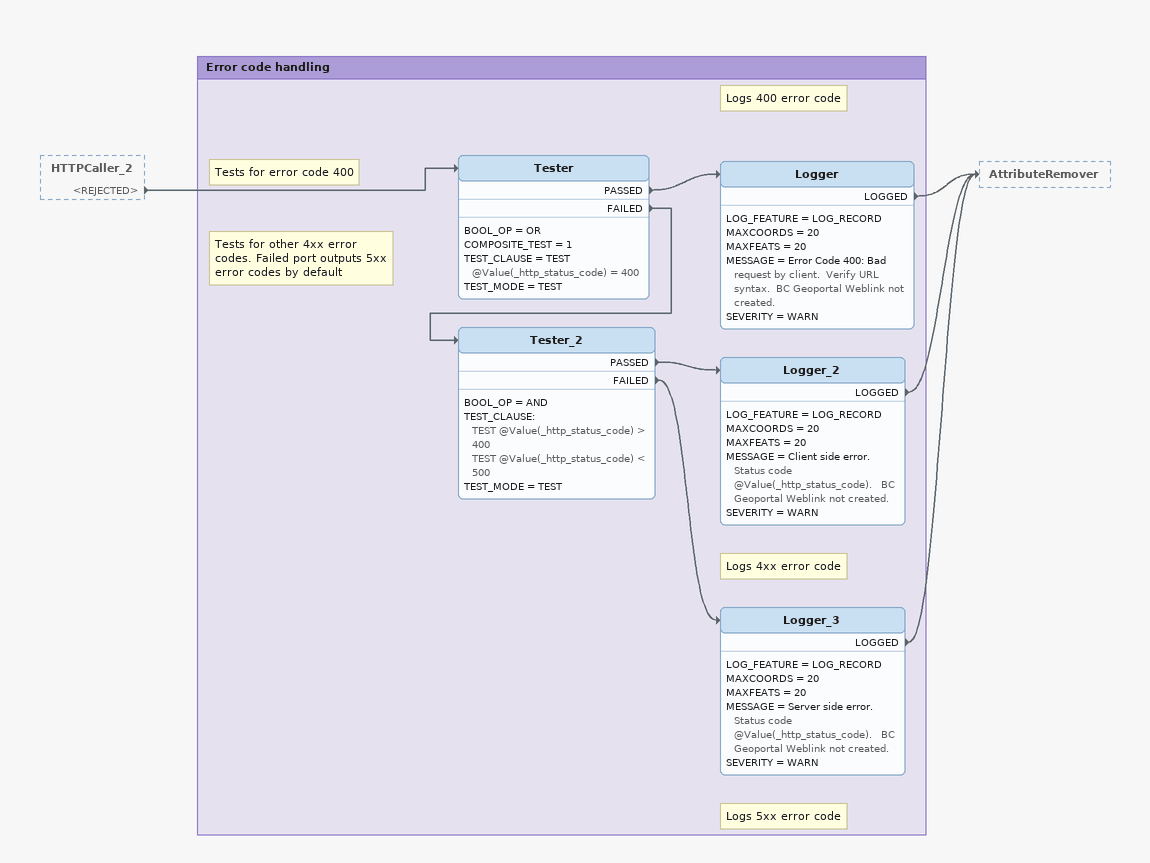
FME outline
HTTPCaller_2 [outside]
    <REJECTED> -> Tester

Bookmark: Error code handling
Note: Tests for error code 400
Tester
    BOOL_OP = OR
    COMPOSITE_TEST = 1
    TEST_CLAUSE = TEST @Value(_http_status_code) = 400
    TEST_MODE = TEST
    PASSED -> Logger
    FAILED -> Tester_2
Note: Logs 400 error code
Logger
    LOG_FEATURE = LOG_RECORD
    MAXCOORDS = 20
    MAXFEATS = 20
    MESSAGE = Error Code 400: Bad request by client.  Verify URL syntax.  BC Geoportal Weblink not created.
    SEVERITY = WARN
    LOGGED -> AttributeRemover
Note: Tests for other 4xx error codes. Failed port outputs 5xx error codes by default
Tester_2
    BOOL_OP = AND
    TEST_CLAUSE:
      TEST @Value(_http_status_code) > 400
      TEST @Value(_http_status_code) < 500
    TEST_MODE = TEST
    PASSED -> Logger_2
    FAILED -> Logger_3
Note: Logs 4xx error code
Logger_2
    LOG_FEATURE = LOG_RECORD
    MAXCOORDS = 20
    MAXFEATS = 20
    MESSAGE = Client side error.  Status code @Value(_http_status_code).   BC Geoportal Weblink not created.
    SEVERITY = WARN
    LOGGED -> AttributeRemover
Note: Logs 5xx error code
Logger_3
    LOG_FEATURE = LOG_RECORD
    MAXCOORDS = 20
    MAXFEATS = 20
    MESSAGE = Server side error.  Status code @Value(_http_status_code).   BC Geoportal Weblink not created.
    SEVERITY = WARN
    LOGGED -> AttributeRemover
